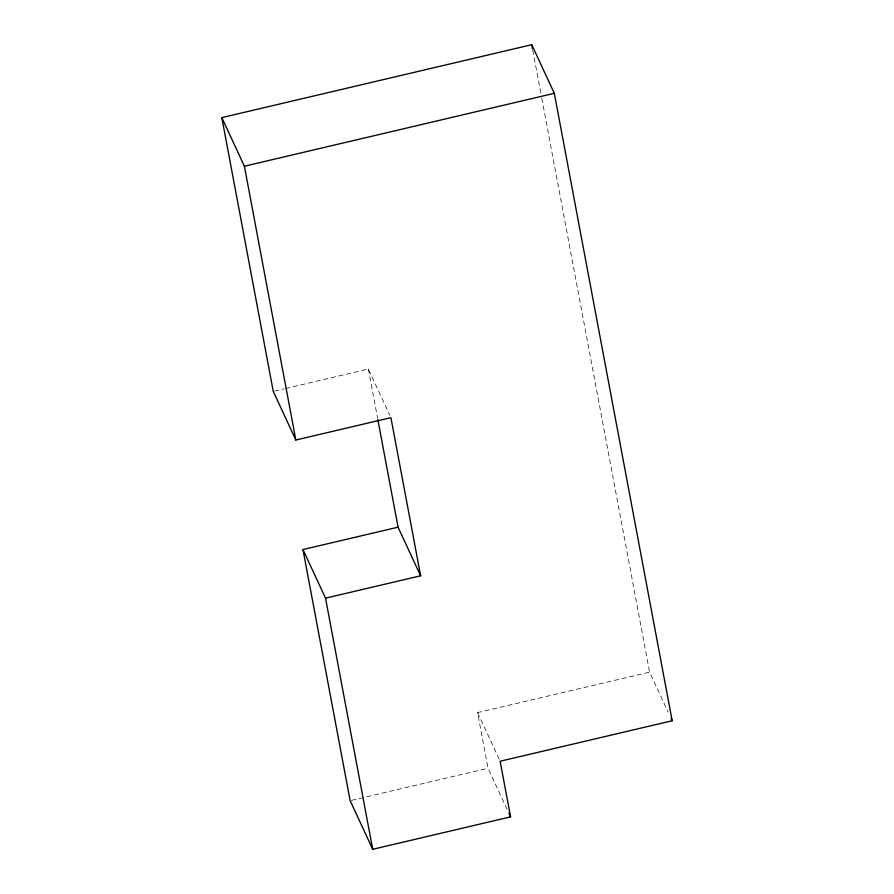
<?xml version="1.0" encoding="UTF-8"?>
<svg xmlns="http://www.w3.org/2000/svg" width="894" height="894" viewBox="0 0 894 894"><rect width="100%" height="100%" fill="white"/><g stroke="black" fill="none" stroke-linecap="round" stroke-linejoin="round"><path stroke-width="0.67" stroke-dasharray="4.47 3.35" d="M274.614 391.08L284.124 388.845M285.488 388.521L368.35 369.032L389.762 415.14M507.121 809.383L488.023 768.248L477.575 712.619L649.603 672.143L668.12 712.026M351.498 800.376L488.023 768.248M477.575 712.619L499.567 759.978M532.768 50.176L541.518 96.753M541.775 98.128L649.603 672.143M368.35 369.032L377.57 418.113"/><path stroke-width="1.34" d="M420.627 575.792L390.913 417.643L295.825 440.016L273.262 391.404L221.824 117.617L531.74 44.7L554.314 93.311L672.176 720.754L500.137 761.23L510.586 816.859L372.709 849.3L350.146 800.689L302.965 549.553L398.065 527.181L420.627 575.792L325.528 598.164L302.965 549.553M221.824 117.617L244.397 166.228L554.314 93.311M671.014 718.262L672.176 720.754M508.854 813.115L510.586 816.859M531.74 44.7L532.511 48.812M377.827 419.476L398.065 527.181M244.397 166.228L295.825 440.016M325.528 598.164L372.709 849.3"/></g></svg>
